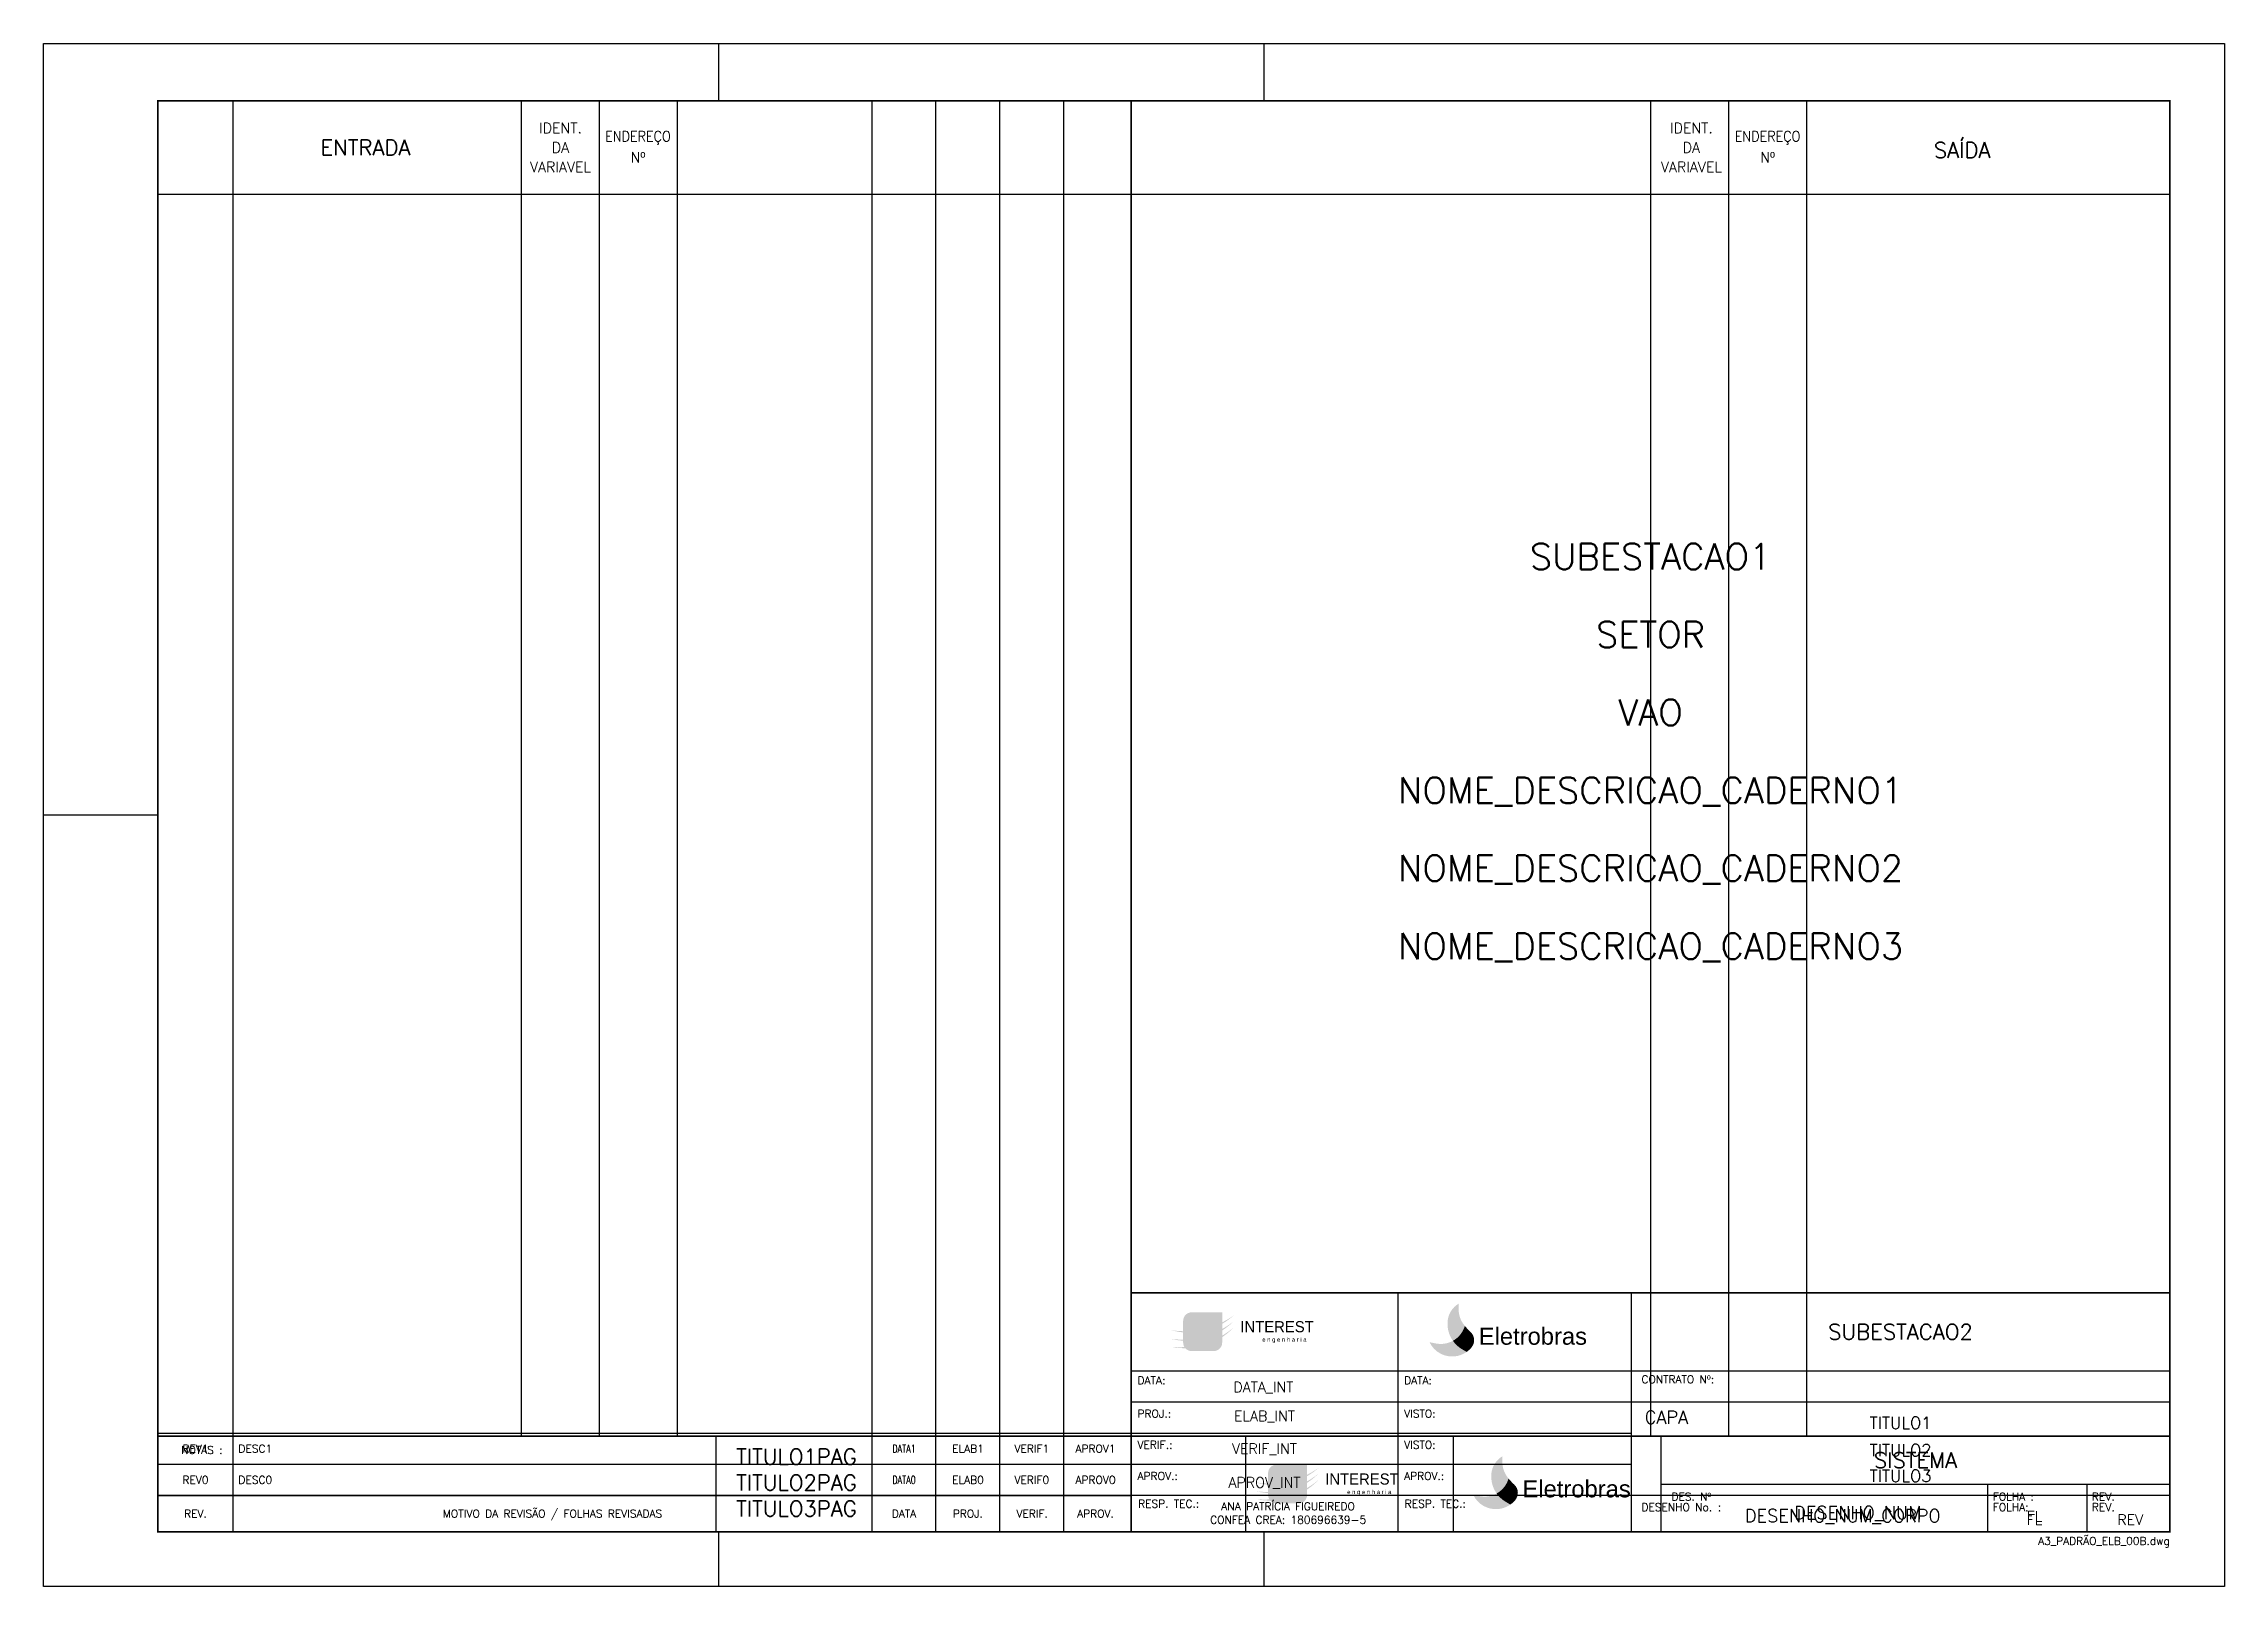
# Model space of a CAD drawing. Header units: millimetres. Extents: x 573 to 993, y 334 to 631.
import ezdxf
from ezdxf.enums import TextEntityAlignment as Align

# ---------------------------------------------------------------- set-up
doc = ezdxf.new("R2010")
doc.units = ezdxf.units.MM
for name, color, linetype in [('-1', 7, 'Continuous'), ('-3', 7, 'Continuous'), ('1', 7, 'Continuous')]:
    doc.layers.add(name, color=color, linetype=linetype)
doc.styles.add('ROMANS', font='romans.shx')
doc.styles.add('swis721ltexbt', font='swissel.ttf')
doc.styles.add('TÍTULO', font='bgothm.ttf')

# ---------------------------------------------------------------- blocks, each defined once
blk = doc.blocks.new('A$C5481322F')
at = {"layer": '1'}
h = blk.add_hatch(color=30, dxfattribs=at)
h.set_gradient(color1=(5, 5, 5), color2=(133, 133, 133), tint=1, name='SPHERICAL')
edge = h.paths.add_edge_path()
edge.add_arc((-15.25139679755011, 9.673077310067356), 12.83597686203685, 258.065647103654, 316.1711348147143, ccw=False)
edge.add_arc((-16.34181202184936, 13.21348342990245), 16.17472280395064, 264.4513555286467, 309.7854263897207)
edge = h.paths.add_edge_path()
edge.add_arc((-15.01341953677252, 11.11447527729638), 12.835976862037, 256.5523597027098, 314.65784741376996, ccw=False)
edge.add_arc((-16.00995665834057, 14.68244313310527), 16.17472280395063, 262.938068127703, 308.2721389887766)
edge = h.paths.add_edge_path()
edge.add_arc((-14.53115071399839, 12.68436696468734), 12.8359768620369, 254.0424989218203, 312.1479866328806, ccw=False)
edge.add_arc((-15.37048581370277, 16.29255175002663), 16.17472280395056, 260.4282073468137, 305.7622782078874)
h = blk.add_hatch(color=30, dxfattribs=at)
h.set_gradient(color1=(235, 63, 15), color2=(249, 106, 67), tint=1)
edge = h.paths.add_edge_path()
edge.add_arc((-14.02624884519923, 2.120080033611202), 1.63824035376465, 90, 180.0000000000008, ccw=False)
edge.add_line((-14.02624884519923, 3.758320387375761), (-8.147635208578436, 3.758320387375761))
edge.add_line((-8.147635208578095, 3.758320387375761), (-8.147635208578095, -2.064379236578361))
edge.add_arc((-9.78587556234288, -2.064379236578247), 1.638240353764697, -89.99999999999841, 7.958078640513122e-13, ccw=False)
edge.add_line((-9.78587556234288, -3.70261959034292), (-14.02624884519912, -3.70261959034292))
edge.add_arc((-14.02624884519901, -2.064379236578247), 1.638240353764685, 179.9999999999992, 269.99999999999835, ccw=False)
edge.add_line((-15.66448919896379, -2.064379236578247), (-15.66448919896379, 2.120080033611089))
at = {"layer": '1', "style": 'TÍTULO'}
blk.add_text('e n g e n h a r i a', height=0.8222418208671064, dxfattribs=at).set_placement((-0.4253623868828527, -1.909501593234268))
at = {"layer": '1', "insert": (-4.651303469067443, 2.060379940860003), "char_height": 2.137828734254477, "attachment_point": 1, "style": 'TÍTULO'}
blk.add_mtext_dynamic_manual_height_columns('INTEREST', width=22.41522282205233, gutter_width=5000, heights=[-2.137828734254477], dxfattribs=at)
blk = doc.blocks.new('A$C50B94123')
at = {"layer": '-1'}
h = blk.add_hatch(color=30, dxfattribs=at)
h.set_gradient(color1=(5, 5, 5), color2=(133, 133, 133), tint=1, name='SPHERICAL')
edge = h.paths.add_edge_path()
edge.add_arc((-15.26579361261247, 9.644708119324775), 12.83597686203685, 258.065647103654, 316.1711348147143, ccw=False)
edge.add_arc((-16.35620883691172, 13.18511423915987), 16.17472280395064, 264.4513555286467, 309.7854263897207)
edge = h.paths.add_edge_path()
edge.add_arc((-15.02781635183442, 11.0861060865538), 12.835976862037, 256.5523597027098, 314.65784741376996, ccw=False)
edge.add_arc((-16.02435347340315, 14.65407394236269), 16.17472280395063, 262.938068127703, 308.2721389887766)
edge = h.paths.add_edge_path()
edge.add_arc((-14.54554752906074, 12.65599777394488), 12.8359768620369, 254.0424989218203, 312.1479866328806, ccw=False)
edge.add_arc((-15.38488262876513, 16.26418255928405), 16.17472280395056, 260.4282073468137, 305.7622782078874)
h = blk.add_hatch(color=30, dxfattribs=at)
h.set_gradient(color1=(235, 63, 15), color2=(249, 106, 67), tint=1)
edge = h.paths.add_edge_path()
edge.add_arc((-14.04064566026113, 2.091710842868622), 1.63824035376465, 90, 180.0000000000008, ccw=False)
edge.add_line((-14.04064566026113, 3.729951196633294), (-8.162032023640222, 3.729951196633294))
edge.add_line((-8.16203202364045, 3.729951196633294), (-8.16203202364045, -2.092748427320828))
edge.add_arc((-9.800272377405008, -2.092748427320828), 1.638240353764697, -89.99999999999841, 7.958078640513122e-13, ccw=False)
edge.add_line((-9.800272377405008, -3.730988781085614), (-14.04064566026136, -3.730988781085614))
edge.add_arc((-14.04064566026113, -2.092748427320828), 1.638240353764685, 179.9999999999992, 269.99999999999835, ccw=False)
edge.add_line((-15.67888601402592, -2.092748427320828), (-15.67888601402592, 2.091710842868508))
at = {"layer": '-1', "style": 'TÍTULO'}
blk.add_text('e n g e n h a r i a', height=0.8222418208671064, dxfattribs=at).set_placement((-0.4397592019452077, -1.937870783976848))
at = {"layer": '-1', "insert": (-4.665700284129571, 2.032010750117422), "char_height": 2.137828734254477, "attachment_point": 1, "style": 'TÍTULO'}
blk.add_mtext_dynamic_manual_height_columns('INTEREST', width=22.41522282205233, gutter_width=5000, heights=[-2.137828734254477], dxfattribs=at)

msp = doc.modelspace()

# ---------------------------------------------------------------- hatches: boundary and pattern name
at = {"layer": '-1'}
h = msp.add_hatch(color=52, dxfattribs=at)
h.dxf.hatch_style = 1
h.set_gradient(color1=(255, 255, 255), color2=(219, 219, 0), tint=1, name='CURVED')
h.paths.add_polyline_path([(854.1898668568987, 357.6549006391846), (854.20661805424, 358.6909789143659, 0.2374842745208784), (852.0792162370575, 355.428660644085, 0.1839640754547736), (853.0849922076972, 351.5276653746672, 0.197761554642841), (855.385095158062, 354.3982797538459, -0.006765842908749096), (855.1949386088467, 354.636990501412, -0.1704469911014208)])
at = {"layer": '-1', "true_color": 0x00a800}
h = msp.add_hatch(color=94, dxfattribs=at)
h.dxf.hatch_style = 1
h.paths.add_polyline_path([(856.4680294297226, 353.2502396077447, -0.03502881821197043), (855.385095158062, 354.3982797538459, -0.197761554642841), (853.0849922076972, 351.5276653746672, 0.1048381939187006), (854.8096610836159, 349.9347891489573), (855.7259422147121, 349.389546146483, 0.06424220193402479), (856.6522925528055, 350.2323295244545, 0.4024724162321053)])
at = {"layer": '-1'}
h = msp.add_hatch(color=256, dxfattribs=at)
h.dxf.hatch_style = 1
h.set_gradient(color1=(4, 109, 154), color2=(106, 208, 251), rotation=100.00000000000003, one_color=1, tint=0.699999988079071, name='INVHEMISPHERICAL')
h.paths.add_polyline_path([(854.8096610836159, 349.9347891489573, -0.1048381939187001), (853.0849922076972, 351.5276653746672, -0.1773435074553258), (849.8010536642336, 351.018686382898), (848.5782164013302, 351.2630946243711, 0.3251477335083075), (853.5533214124092, 348.5480382008076, 0.120760907917335), (855.7259422147121, 349.389546146483)])
at = {"layer": '1'}
h = msp.add_hatch(color=52, dxfattribs=at)
h.dxf.hatch_style = 1
h.set_gradient(color1=(255, 255, 255), color2=(219, 219, 0), tint=1, name='CURVED')
h.paths.add_polyline_path([(845.7678048725887, 387.0423282823538), (845.7845560699301, 388.0784065575351, 0.2374842745208784), (843.6571542527475, 384.8160882872542, 0.1839640754547736), (844.6629302233872, 380.9150930178364, 0.197761554642841), (846.963033173752, 383.7857073970151, -0.006765842908749096), (846.7728766245367, 384.0244181445812, -0.1704469911014208)])
at = {"layer": '1', "true_color": 0x00a800}
h = msp.add_hatch(color=94, dxfattribs=at)
h.dxf.hatch_style = 1
h.paths.add_polyline_path([(848.0459674454127, 382.6376672509139, -0.03502881821197043), (846.963033173752, 383.7857073970151, -0.197761554642841), (844.6629302233872, 380.9150930178364, 0.1048381939187006), (846.3875990993059, 379.3222167921265), (847.3038802304021, 378.7769737896522, 0.06424220193402479), (848.2302305684956, 379.6197571676237, 0.4024724162321053)])
at = {"layer": '1'}
h = msp.add_hatch(color=256, dxfattribs=at)
h.dxf.hatch_style = 1
h.set_gradient(color1=(4, 109, 154), color2=(106, 208, 251), rotation=100.00000000000003, one_color=1, tint=0.699999988079071, name='INVHEMISPHERICAL')
h.paths.add_polyline_path([(846.3875990993059, 379.3222167921265, -0.1048381939187001), (844.6629302233872, 380.9150930178364, -0.1773435074553258), (841.3789916799236, 380.4061140260671), (840.1561544170203, 380.6505222675403, 0.3251477335083075), (845.1312594280993, 377.9354658439768, 0.120760907917335), (847.3038802304021, 378.7769737896522)])

# ---------------------------------------------------------------- linework, layer by layer
at = {"layer": '-1', "color": 7, "linetype": 'Continuous'}
for p, q in [((884.7423577827178, 353.3436545640075), (982.7423577827178, 353.3436545640075)), ((947.6154651380525, 353.3436545640075), (947.6154651380525, 344.1436545640075)), ((966.742357782718, 353.3436545640075), (966.742357782718, 344.1436545640075))]:
    msp.add_line(p, q, dxfattribs=at)
at = {"layer": '-1', "color": 5, "linetype": 'Continuous', "const_width": 0.3}
for points in [[(595.242357782718, 362.5436545640075), (982.7423577827178, 362.5436545640075)], [(702.742357782718, 344.1436545640075), (702.742357782718, 362.5436545640075)], [(804.7423577827178, 344.1436545640075), (804.7423577827178, 362.5436545640075)], [(844.7423577827178, 344.1436545640075), (844.7423577827178, 362.5436545640075)], [(884.7423577827178, 344.1436545640075), (884.7423577827178, 362.5436545640075)]]:
    msp.add_lwpolyline(points, dxfattribs=at)
at = {"layer": '-3'}
for p, q in [((665.242357782718, 619.6436545640075), (665.242357782718, 362.5436545640075)), ((695.242357782718, 619.6436545640075), (695.242357782718, 362.5436545640075)), ((882.742357782718, 619.6436545640075), (882.742357782718, 362.5436545640075)), ((912.742357782718, 619.6436545640075), (912.742357782718, 362.5436545640075))]:
    msp.add_line(p, q, dxfattribs=at)
at = {"layer": '-3', "color": 7}
msp.add_line((595.242357782718, 601.6436545640075), (982.742357782718, 601.6436545640075), dxfattribs=at)
at = {"layer": '-3'}
for points in [[(680.242357782718, 619.6436545640075), (680.242357782718, 362.5436545640075)], [(897.742357782718, 619.6436545640075), (897.742357782718, 362.5436545640075)]]:
    msp.add_lwpolyline(points, dxfattribs=at)
at = {"color": 7}
for p, q in [((703.2423577827179, 630.6436545640074), (703.2423577827179, 619.6436545640075)), ((808.2423577827179, 630.6436545640074), (808.2423577827179, 619.6436545640075)), ((573.242357782718, 482.1436545640075), (595.242357782718, 482.1436545640075)), ((703.2423577827182, 344.1436545640075), (703.2423577827182, 333.6436545640075)), ((808.2423577827182, 344.1436545640075), (808.2423577827182, 333.6436545640075))]:
    msp.add_line(p, q, dxfattribs=at)
msp.add_lwpolyline([(573.242357782718, 333.6436545640075), (573.242357782718, 630.6436545640074), (993.2423577827179, 630.6436545640074), (993.2423577827179, 333.6436545640075)], close=True, dxfattribs=at)
at = {"color": 5, "const_width": 0.3}
msp.add_lwpolyline([(595.242357782718, 619.6436545640075), (982.742357782718, 619.6436545640075), (982.742357782718, 344.1436545640075), (595.242357782718, 344.1436545640075)], close=True, dxfattribs=at)
at = {"layer": '1', "color": 7, "linetype": 'Continuous'}
for p, q in [((609.742357782718, 344.1436545640075), (609.742357782718, 619.6436545640074)), ((732.8047577827181, 344.1436545640075), (732.8047577827181, 619.6436545640074)), ((745.104757782718, 344.1436545640075), (745.104757782718, 619.6436545640074)), ((757.404757782718, 344.1436545640075), (757.404757782718, 619.6436545640074)), ((769.7047577827179, 344.1436545640075), (769.7047577827179, 619.6436545640074)), ((834.0446537287548, 390.1436545640075), (834.0446537287548, 344.1436545640075)), ((878.9961021882523, 390.1436545640075), (878.9961021882523, 344.1436545640075)), ((878.9961021882523, 390.1436545640075), (878.9961021882523, 344.1436545640075)), ((878.9961021882523, 390.1436545640075), (878.9961021882523, 344.1436545640075)), ((878.9961021882523, 390.1436545640075), (878.9961021882523, 344.1436545640075)), ((878.9961021882523, 390.1436545640075), (878.9961021882523, 344.1436545640075)), ((878.9961021882523, 390.1436545640075), (878.9961021882523, 344.1436545640075)), ((878.9961021882523, 390.1436545640075), (878.9961021882523, 344.1436545640075)), ((878.9961021882523, 390.1436545640075), (878.9961021882523, 344.1436545640075)), ((878.9961021882523, 390.1436545640075), (878.9961021882523, 344.1436545640075)), ((878.9961021882523, 390.1436545640075), (878.9961021882523, 344.1436545640075)), ((878.9961021882523, 390.1436545640075), (878.9961021882523, 344.1436545640075)), ((878.9961021882523, 390.1436545640075), (878.9961021882523, 344.1436545640075)), ((878.9961021882523, 390.1436545640075), (878.9961021882523, 344.1436545640075)), ((878.9961021882523, 390.1436545640075), (878.9961021882523, 344.1436545640075)), ((878.9961021882523, 390.1436545640075), (878.9961021882523, 344.1436545640075)), ((878.9961021882523, 390.1436545640075), (878.9961021882523, 344.1436545640075)), ((878.9961021882523, 390.1436545640075), (878.9961021882523, 344.1436545640075)), ((878.9961021882523, 390.1436545640075), (878.9961021882523, 344.1436545640075)), ((878.9961021882523, 390.1436545640075), (878.9961021882523, 344.1436545640075)), ((878.9961021882523, 390.1436545640075), (878.9961021882523, 344.1436545640075)), ((878.9961021882523, 390.1436545640075), (878.9961021882523, 344.1436545640075)), ((878.9961021882523, 390.1436545640075), (878.9961021882523, 344.1436545640075)), ((878.9961021882523, 390.1436545640075), (878.9961021882523, 344.1436545640075)), ((878.9961021882523, 390.1436545640075), (878.9961021882523, 344.1436545640075)), ((878.9961021882523, 390.1436545640075), (878.9961021882523, 344.1436545640075)), ((878.9961021882523, 390.1436545640075), (878.9961021882523, 344.1436545640075)), ((878.9961021882523, 390.1436545640075), (878.9961021882523, 344.1436545640075)), ((878.9961021882523, 390.1436545640075), (878.9961021882523, 344.1436545640075)), ((878.9961021882523, 390.1436545640075), (878.9961021882523, 344.1436545640075)), ((878.9961021882523, 390.1436545640075), (878.9961021882523, 344.1436545640075)), ((878.9961021882523, 390.1436545640075), (878.9961021882523, 344.1436545640075)), ((878.9961021882523, 390.1436545640075), (878.9961021882523, 344.1436545640075)), ((878.9961021882523, 390.1436545640075), (878.9961021882523, 344.1436545640075)), ((878.9961021882523, 390.1436545640075), (878.9961021882523, 344.1436545640075)), ((878.9961021882523, 390.1436545640075), (878.9961021882523, 344.1436545640075)), ((878.9961021882523, 390.1436545640075), (878.9961021882523, 344.1436545640075)), ((878.9961021882523, 390.1436545640075), (878.9961021882523, 344.1436545640075)), ((878.9961021882523, 390.1436545640075), (878.9961021882523, 344.1436545640075)), ((878.9961021882523, 390.1436545640075), (878.9961021882523, 344.1436545640075)), ((878.9961021882523, 390.1436545640075), (878.9961021882523, 344.1436545640075)), ((878.9961021882523, 390.1436545640075), (878.9961021882523, 344.1436545640075)), ((878.9961021882523, 390.1436545640075), (878.9961021882523, 344.1436545640075)), ((878.9961021882523, 390.1436545640075), (878.9961021882523, 344.1436545640075)), ((878.9961021882523, 390.1436545640075), (878.9961021882523, 344.1436545640075)), ((878.9961021882523, 390.1436545640075), (878.9961021882523, 344.1436545640075)), ((782.7047577827179, 375.1436545640075), (878.9961021882523, 375.1436545640075)), ((782.7047577827179, 375.1436545640075), (878.9961021882523, 375.1436545640075)), ((878.9961021882523, 375.1436545640075), (982.7423577827176, 375.1436545640075)), ((782.7047577827179, 369.1436545640075), (878.9961021882523, 369.1436545640075)), ((782.7047577827179, 369.1436545640075), (982.742357782718, 369.1436545640075)), ((595.2423577827179, 363.1436545640075), (782.7047577827179, 363.1436545640075)), ((782.7047577827179, 363.1436545640075), (878.9961021882523, 363.1436545640075)), ((595.2423577827179, 357.1436545640075), (878.9961021882522, 357.1436545640075)), ((947.6154651380525, 351.1436545640075), (947.6154651380525, 344.1436545640075)), ((966.742357782718, 351.1436545640075), (966.742357782718, 344.1436545640075))]:
    msp.add_line(p, q, dxfattribs=at)
at = {"layer": '1'}
msp.add_line((833.9481866157912, 375.134434263058), (840.3876354516196, 375.134434263058), dxfattribs=at)
at = {"layer": '1', "linetype": 'Continuous'}
msp.add_line((982.742357782718, 351.1436545640075), (782.7047577827179, 351.1436545640075), dxfattribs=at)
at = {"layer": '1', "color": 5, "linetype": 'Continuous', "const_width": 0.3}
for points in [[(782.7047577827179, 619.6436545640074), (782.7047577827179, 344.1436545640075)], [(782.7047577827179, 390.1436545640075), (982.742357782718, 390.1436545640075)], [(782.7047577827179, 351.1436545640075), (595.242357782718, 351.1436545640075)]]:
    msp.add_lwpolyline(points, dxfattribs=at)

# ---------------------------------------------------------------- block references
at = {"layer": '-1'}
msp.add_blockref('A$C50B94123', (824.7423577827178, 353.3436545640075), dxfattribs=at)
at = {"layer": '1'}
msp.add_blockref('A$C5481322F', (808.3747057557364, 382.6436545640075), dxfattribs=at)

# ---------------------------------------------------------------- texts
at = {"layer": '-1', "color": 7, "linetype": 'Continuous', "style": 'ROMANS'}
for s, p in [('NOTAS :', (599.742357782718, 359.1436545640075)), ('DES. Nº ', (886.7423577827178, 350.1436545640075)), ('FOLHA :', (948.6154651380525, 350.1436545640075)), ('REV.', (967.742357782718, 350.1436545640075))]:
    msp.add_text(s, height=1.5, dxfattribs=at).set_placement(p)
at = {"layer": '-1', "color": 102, "style": 'swis721ltexbt'}
msp.add_text('Eletrobras', height=3.276000000000002, dxfattribs=at).set_placement((858.0564620996948, 350.7759721584432))
at = {"layer": '-1', "color": 7, "lineweight": -3, "style": 'ROMANS'}
for tag, p in [('TITULO1PAG', (706.599117965478, 358.6197734902265)), ('TITULO2PAG', (706.599117965478, 353.6197734902265)), ('TITULO3PAG', (706.599117965478, 348.6197734902265))]:
    msp.add_attdef(tag, text='', height=3, dxfattribs=at).set_placement(p, align=Align.MIDDLE_LEFT)
at = {"layer": '-1', "color": 7, "linetype": 'Continuous', "style": 'ROMANS'}
for tag, height, p in [('SISTEMA', 3, (933.7423577827178, 357.9436545640075)), ('DESENHO_NUM_CORPO', 2.5, (919.7423577827176, 347.2436545640076))]:
    msp.add_attdef(tag, text='', height=height, dxfattribs=at).set_placement(p, align=Align.MIDDLE_CENTER)
msp.add_attdef('FL', text='', height=2, dxfattribs=at).set_placement((958.1420221211433, 346.1436545640075), align=Align.RIGHT)
at = {"layer": '-1', "color": 7, "lineweight": -3, "style": 'ROMANS'}
msp.add_attdef('REV', text='', height=2, dxfattribs=at).set_placement((975.1144520309206, 346.4612594925275), align=Align.MIDDLE_CENTER)
at = {"layer": '-3', "style": 'ROMANS'}
for s, height, p in [('IDENT.', 2, (672.7991319447931, 614.3936545640075)), ('IDENT.', 2, (890.5990082169392, 614.3936545640075)), ('ENTRADA', 3, (635.242357782718, 610.6436545640075)), ('DA', 2, (672.7991319447931, 610.6436545640075)), ('Nº', 2, (687.712563446333, 608.7686545640075)), ('DA', 2, (890.5990082169392, 610.6436545640075)), ('Nº', 2, (905.2695972288211, 608.7686545640075)), ('SAÍDA', 3, (942.742357782718, 610.6436545640075)), ('VARIAVEL', 2, (672.7991319447931, 606.8936545640075)), ('VARIAVEL', 2, (890.5990082169392, 606.8936545640075))]:
    msp.add_text(s, height=height, dxfattribs=at).set_placement(p, align=Align.MIDDLE)
at = {"layer": '-3', "style": 'ROMANS', "width": 0.9}
for p in [(687.712563446333, 612.5186545640075), (905.2695972288211, 612.5186545640075)]:
    msp.add_text('ENDEREÇO', height=2, dxfattribs=at).set_placement(p, align=Align.MIDDLE)
at = {"insert": (982.742357782718, 341.1436545640075), "char_height": 1.5, "attachment_point": 9, "style": 'ROMANS'}
msp.add_mtext('A3_PADRÃO_ELB_00B.dwg', dxfattribs=at)
at = {"layer": '1', "color": 102, "style": 'swis721ltexbt'}
msp.add_text('Eletrobras', height=3.276000000000002, dxfattribs=at).set_placement((849.6344001153849, 380.1633998016123))
at = {"layer": '1', "color": 7, "linetype": 'Continuous', "style": 'ROMANS'}
for s, height, p in [('DATA:', 1.5, (783.9423577827179, 372.5436545640075)), ('DATA:', 1.5, (835.2822537287548, 372.5436545640075)), ('CONTRATO Nº:', 1.5, (880.9904092039486, 372.7561670188315)), ('PROJ.:', 1.5, (783.9423577827179, 366.1436545640075)), ('VISTO:', 1.5, (835.2822537287548, 366.1436545640075)), ('CAPA', 2.5, (881.5961021882522, 364.9491090045304)), ('VERIF.:', 1.5, (783.9423577827179, 360.1436545640075)), ('VISTO:', 1.5, (835.2822537287548, 360.1436545640075)), ('APROV.:', 1.5, (783.9423577827179, 354.1436545640075)), ('APROV.:', 1.5, (835.2822537287548, 354.1436545640075)), ('RESP. TEC.:', 1.5, (784.0296363299068, 348.790187862728)), ('RESP. TEC.:', 1.5, (835.3695322759437, 348.790187862728)), ('DESENHO No. :', 1.5, (880.9961021882523, 348.1436545640075)), ('FOLHA:', 1.5, (948.6154651380525, 348.1436545640075)), ('REV.', 1.5, (967.742357782718, 348.1436545640075))]:
    msp.add_text(s, height=height, dxfattribs=at).set_placement(p)
for s, p in [('MOTIVO DA REVISÃO / FOLHAS REVISADAS', (671.2735577827181, 347.6436545640075)), ('ANA PATRÍCIA FIGUEIREDO', (812.9164063642976, 349.0630871291336)), ('REV.', (602.492357782718, 347.6436545640075)), ('DATA', (738.954757782718, 347.6436545640074)), ('PROJ.', (751.254757782718, 347.6436545640075)), ('VERIF.', (763.6344059732224, 347.6436545640075)), ('APROV.', (775.8547577827179, 347.6436545640074)), ('CONFEA CREA: 180696639-5', (812.9164063642976, 346.4562625103137))]:
    msp.add_text(s, height=1.5, dxfattribs=at).set_placement(p, align=Align.MIDDLE_CENTER)
for tag, height, p in [('SUBESTACAO1', 5, (882.723557782718, 531.8936545640074)), ('SETOR', 5, (882.723557782718, 516.8936545640075)), ('VAO', 5, (882.723557782718, 501.8936545640075)), ('NOME_DESCRICAO_CADERNO1', 5, (882.723557782718, 486.8936545640075)), ('NOME_DESCRICAO_CADERNO2', 5, (882.723557782718, 471.8936545640075)), ('NOME_DESCRICAO_CADERNO3', 5, (882.723557782718, 456.8936545640074)), ('SUBESTACAO2', 3, (930.8692299854849, 382.6436545640075)), ('DATA_INT', 2, (808.1571773017647, 371.998635594693)), ('ELAB_INT', 2, (808.3747057557366, 366.4436545640075)), ('TITULO1', 2.3, (930.869229985485, 365.1290582012777)), ('REV1', 1.5, (602.492357782718, 360.1436545640075)), ('ELAB1', 1.5, (751.254757782718, 360.1436545640075)), ('VERIF1', 1.5, (763.554757782718, 360.1436545640075)), ('APROV1', 1.5, (775.8547577827181, 360.1436545640074)), ('VERIF_INT', 2, (808.3747057557366, 360.1436545640075)), ('TITULO2', 2.3, (930.8692299854852, 359.8758426245199)), ('REV0', 1.5, (602.492357782718, 354.1436545640075)), ('ELAB0', 1.5, (751.254757782718, 354.1436545640075)), ('VERIF0', 1.5, (763.554757782718, 354.1436545640075)), ('APROV0', 1.5, (775.8547577827181, 354.1436545640074)), ('APROV_INT', 2, (808.3747057557366, 353.6436545640075)), ('TITULO3', 2.3, (930.8692299854852, 354.9065854127693))]:
    msp.add_attdef(tag, text='', height=height, dxfattribs=at).set_placement(p, align=Align.MIDDLE_CENTER)
for tag, p in [('DESC1', (610.742357782718, 360.1436545640075)), ('DESC0', (610.742357782718, 354.1436545640075))]:
    msp.add_attdef(tag, text='', height=1.5, dxfattribs=at).set_placement(p, align=Align.MIDDLE_LEFT)
at = {"layer": '1', "color": 7, "linetype": 'Continuous', "style": 'ROMANS', "width": 0.75}
for tag, p in [('DATA1', (738.954757782718, 360.1436545640074)), ('DATA0', (738.954757782718, 354.1436545640074))]:
    msp.add_attdef(tag, text='', height=1.5, dxfattribs=at).set_placement(p, align=Align.MIDDLE_CENTER)
at = {"layer": '1', "lineweight": -3, "style": 'ROMANS'}
msp.add_attdef('DESENHO_NUM', text='', height=2.5, dxfattribs=at).set_placement((922.6522142040149, 347.8367555956171), align=Align.MIDDLE_CENTER)
at = {"layer": '1', "color": 7, "lineweight": -3, "style": 'ROMANS'}
for tag, p in [('FL', (956.6973258744251, 346.4612594925275)), ('REV', (975.1144520309206, 346.4612594925275))]:
    msp.add_attdef(tag, text='', height=2, dxfattribs=at).set_placement(p, align=Align.MIDDLE_CENTER)

doc.saveas('drawing.dxf')
